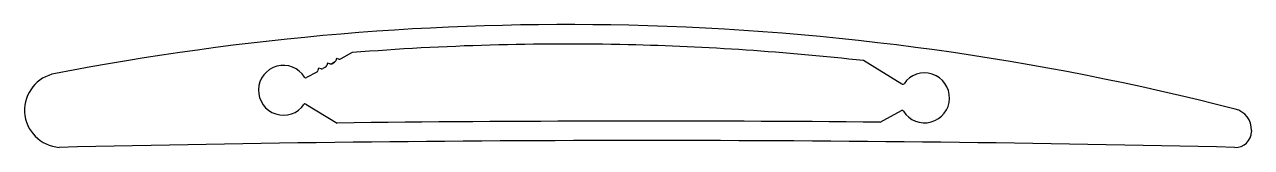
# Model space of a CAD drawing. Extents: x -61 to 59, y 0 to 13.
import ezdxf

# ---------------------------------------------------------------- set-up
doc = ezdxf.new("R2010")
doc.units = 0
doc.layers.get('0').update_dxf_attribs({"linetype": 'CONTINUOUS'})

msp = doc.modelspace()

# ---------------------------------------------------------------- linework, layer by layer
at = {"color": 7}
for p, q in [((-29.01, 9.75), (-30.13, 9.14)), ((-31.44, 8.7), (-31.51, 8.47)), ((-31.2, 8.64), (-31.43, 8.7)), ((-30.75, 8.8), (-31.01, 8.66)), ((-31.01, 8.66), (-30.75, 8.8)), ((-30.75, 8.8), (-31.01, 8.66)), ((-31.01, 8.66), (-30.75, 8.8)), ((-30.75, 8.8), (-31.01, 8.66)), ((-30.56, 9.18), (-30.63, 8.95)), ((-30.32, 9.12), (-30.55, 9.18)), ((-30.13, 9.14), (-30.13, 9.14)), ((25.05, 6.65), (21.26, 8.96)), ((-32.5, 7.84), (-33.5, 7.3)), ((-32.31, 8.22), (-32.38, 7.99)), ((-32.07, 8.16), (-32.3, 8.22)), ((-31.63, 8.32), (-31.88, 8.18)), ((-33.56, 4.7), (-30.48, 2.83)), ((22.89, 2.91), (24.99, 4.06)), ((59.41, 2.09), (59.41, 1.99))]:
    msp.add_line(p, q, dxfattribs=at)
for centre, radius, start, end in [((-7.96, -252.03), 264.53, 88.6686, 100.9464), ((-7.96, -252.03), 264.53, 75.6018, 88.6686), ((-7.96, -252.03), 262.62, 88.6686, 94.596), ((-7.96, -252.03), 262.62, 83.6118, 88.6686), ((-35.77, 6.05), 2.45, 31.976, 325.3612), ((-31.75, 8.54), 0.25, 298.6686, 343.6686), ((-31.43, 8.7), 0.008, 73.6686, 163.6686), ((-31.13, 8.88), 0.25, 253.6686, 298.6686), ((-30.87, 9.02), 0.25, 298.6686, 343.6686), ((-30.55, 9.18), 0.008, 73.6686, 163.6686), ((-30.25, 9.36), 0.25, 253.6686, 298.6686), ((-57.56, 4.09), 3.66, 99.9186, 265.9992), ((-33.57, 7.43), 0.15, 211.976, 298.6686), ((-32.62, 8.06), 0.25, 298.6686, 343.6686), ((-32.31, 8.22), 0.008, 73.6686, 163.6686), ((-32, 8.4), 0.25, 253.6686, 298.6686), ((27.27, 5.3), 2.45, 211.976, 145.3612), ((25.13, 6.78), 0.15, 238.6686, 325.3612), ((-33.63, 4.57), 0.15, 58.6686, 145.3612), ((25.06, 3.93), 0.15, 31.976, 118.6686), ((57.29, 2.14), 2.13, 358.6686, 75.6018), ((-0.02, -2486.53), 2489.55, 89.4728, 90.70114), ((57.82, 2.02), 1.59, 268.6686, 358.6686), ((-0.02, -2486.53), 2487.64, 88.6686, 91.3314)]:
    msp.add_arc(centre, radius, start, end, dxfattribs=at)

doc.saveas('drawing.dxf')
